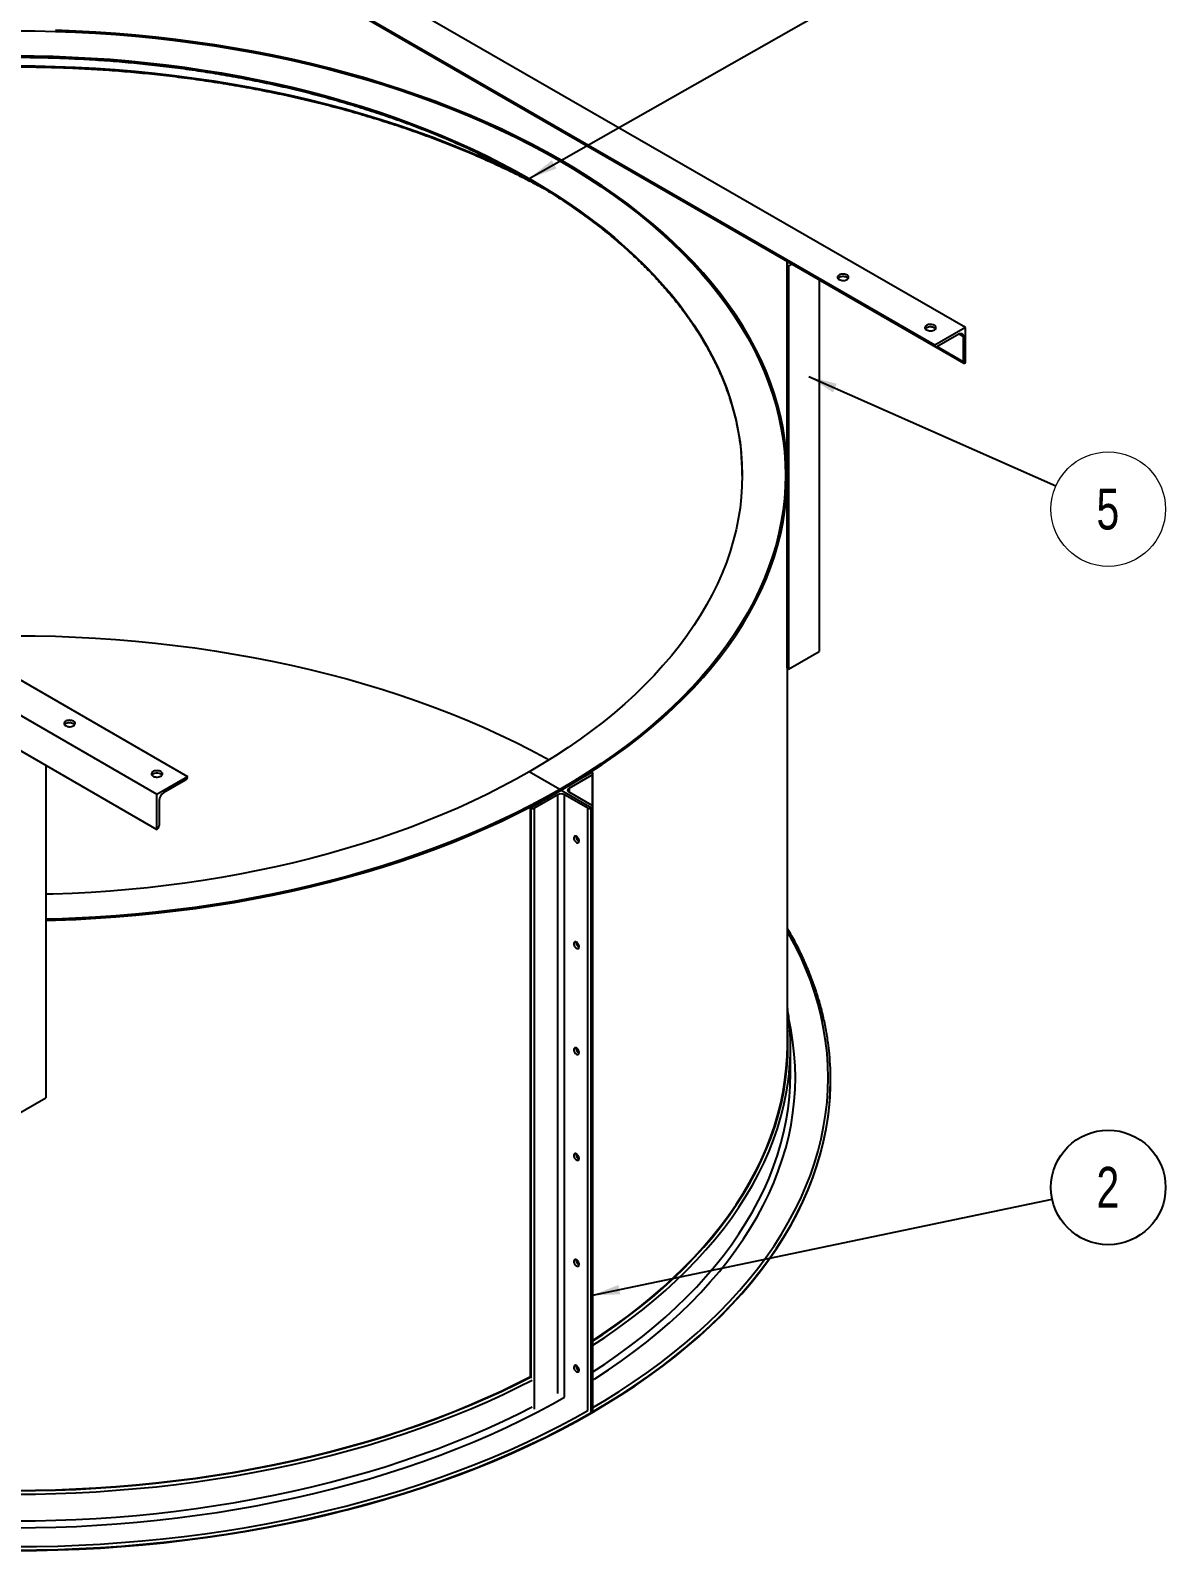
# Model space of a CAD drawing. Header units: millimetres. Extents: x 122 to 2816, y -707 to 556.
# Drawn here: x 1252.5 to 1326, y -568.1 to -469.6 of the extents above; entities that cross this region are included whole.
import ezdxf

# ---------------------------------------------------------------- set-up
doc = ezdxf.new("R2010")
doc.units = ezdxf.units.MM
doc.layers.add('FORMAT', color=7, linetype='Continuous')
doc.styles.add('SLDTEXTSTYLE7', font='TXT', dxfattribs={"width": 0.75})
doc.dimstyles.new('SLDDIMSTYLE0', dxfattribs={"dimtxt": 2.5, "dimasz": 1.852083, "dimexe": 0, "dimexo": 0.625, "dimgap": 0, "dimtad": 1, "dimdec": 0, "dimrnd": 1e-09, "dimtxsty": 'Standard', "dimsah": 1, "dimcen": 2.5, "dimazin": 3, "dimtfac": 1.852083, "dimtdec": 0, "dimtmove": 0, "dimatfit": 3, "dimfrac": 2})

# ---------------------------------------------------------------- blocks, each defined once
blk = doc.blocks.new('SW_NOTE_0_177')
at = {"color": 0, "linetype": 'Continuous', "lineweight": 0}
blk.add_circle((3.392, -1.503), 3.71, dxfattribs=at)
at = {"color": 0, "linetype": 'Continuous', "lineweight": 0, "insert": (3.366, -0.175), "char_height": 2.646, "attachment_point": 2, "style": 'SLDTEXTSTYLE7'}
blk.add_mtext('5', dxfattribs=at)
blk = doc.blocks.new('SW_NOTE_0_180')
at = {"layer": 'FORMAT', "color": 0}
blk.add_circle((3.632, 0.76), 3.71, dxfattribs=at)
at = {"layer": 'FORMAT', "color": 0, "insert": (3.605, 2.088), "char_height": 2.646, "attachment_point": 2, "style": 'SLDTEXTSTYLE7'}
blk.add_mtext('2', dxfattribs=at)

msp = doc.modelspace()

# ---------------------------------------------------------------- linework, layer by layer
at = {"color": 7, "linetype": 'Continuous', "lineweight": 25}
for p, q in [((1313.056211, -488.835173), (1242.345532, -448.014767)), ((1311.076312, -489.978144), (1240.365633, -449.157738)), ((1240.407063, -449.249307), (1311.117741, -490.069713)), ((1253.507644, -456.812457), (1301.496109, -484.515608)), ((1191.979178, -477.090645), (1262.689856, -517.91105)), ((1189.999279, -478.233616), (1260.709957, -519.054022)), ((1189.999279, -480.51993), (1260.709957, -521.340336)), ((1301.496109, -484.515263), (1301.496109, -484.726377)), ((1301.496109, -484.726377), (1301.496109, -510.855683)), ((1301.637537, -484.596908), (1301.554688, -484.644736)), ((1301.554688, -484.808018), (1301.611256, -484.840674)), ((1301.554688, -484.808018), (1301.554688, -510.937323)), ((1301.611256, -484.840674), (1301.835527, -484.711205)), ((1301.611256, -484.840674), (1301.611256, -510.96998)), ((1303.591155, -485.724708), (1303.591155, -509.827008)), ((1303.591155, -485.725053), (1312.956219, -491.131389)), ((1313.056211, -488.835173), (1311.076312, -489.978144)), ((1311.217733, -490.059811), (1312.631946, -489.243403)), ((1312.914789, -489.406738), (1312.914789, -491.03982)), ((1313.056211, -491.121487), (1313.056211, -488.835173)), ((1301.611256, -510.96998), (1303.591155, -509.827008)), ((1301.527745, -535.303082), (1301.527745, -510.918001)), ((1301.554688, -510.937323), (1301.611256, -510.96998)), ((1253.507644, -517.182529), (1253.507644, -538.739604)), ((1260.709957, -519.054022), (1262.689856, -517.91105)), ((1286.798231, -518.756655), (1284.818332, -517.613684)), ((1288.862983, -517.662669), (1286.883084, -518.80564)), ((1287.392201, -518.675015), (1288.891267, -517.809622)), ((1288.891267, -517.678997), (1288.862983, -517.662669)), ((1288.93813, -519.86697), (1288.93813, -517.744309)), ((1260.709957, -521.340336), (1260.709957, -519.054022)), ((1262.548435, -518.155999), (1261.134221, -518.972407)), ((1284.903185, -519.948611), (1286.883084, -518.80564)), ((1286.798231, -518.756655), (1286.883084, -518.80564)), ((1286.883084, -518.80564), (1288.862983, -519.948611)), ((1288.891267, -519.801658), (1287.392201, -518.936265)), ((1260.851378, -519.462305), (1260.851378, -521.095387)), ((1284.931469, -519.964939), (1284.903185, -519.948611)), ((1284.903185, -556.860062), (1284.903185, -519.948611)), ((1286.65681, -519.099547), (1285.157743, -519.964939)), ((1288.608424, -519.964939), (1287.109358, -519.099547)), ((1288.862983, -519.948611), (1288.834699, -519.964939)), ((1288.834699, -559.158898), (1288.834699, -519.964939)), ((1288.862983, -519.948611), (1288.891267, -519.932283)), ((1288.862983, -559.14257), (1288.862983, -519.948611)), ((1288.891267, -519.932283), (1288.891267, -559.126242)), ((1288.93813, -558.936069), (1288.93813, -519.86697)), ((1301.727745, -537.164795), (1301.727745, -535.433728)), ((1304.327745, -537.589396), (1304.327745, -537.556734)), ((1251.527745, -539.882576), (1253.507644, -538.739604)), ((1288.862983, -559.14257), (1288.834699, -559.158898)), ((1288.862983, -559.14257), (1288.862983, -559.109909)), ((1288.862983, -559.14257), (1288.891267, -559.126242))]:
    msp.add_line(p, q, dxfattribs=at)
at = {"color": 8, "linetype": 'Continuous', "lineweight": 25}
for p, q in [((1301.554688, -484.54908), (1301.554688, -484.644736)), ((1312.914789, -489.406738), (1312.6319, -489.24343)), ((1312.914789, -491.03982), (1311.217457, -490.05997)), ((1288.891267, -517.809622), (1288.891267, -519.801658)), ((1287.392201, -518.675015), (1287.392201, -518.936265)), ((1284.931469, -556.889286), (1284.931469, -519.964939)), ((1285.157743, -558.896756), (1285.157743, -519.964939)), ((1286.65681, -557.902733), (1286.65681, -519.099547)), ((1287.109358, -558.130197), (1287.109358, -519.099547)), ((1288.608424, -558.995591), (1288.608424, -519.964939))]:
    msp.add_line(p, q, dxfattribs=at)
at = {"color": 7, "linetype": 'Continuous', "lineweight": 25, "flags": 128}
for points in [[(1251.527745, -469.600326), (1252.833451, -469.610193), (1254.138262, -469.639789), (1255.441284, -469.689092), (1256.741625, -469.758069), (1258.038391, -469.846672), (1259.330696, -469.954842), (1260.617653, -470.082503), (1261.89838, -470.229568), (1263.172, -470.395937), (1264.437639, -470.581496), (1265.69443, -470.786116), (1266.941512, -471.009659), (1268.178031, -471.251971), (1269.403138, -471.512885), (1270.615994, -471.792223), (1271.815769, -472.089794), (1273.001638, -472.405394), (1274.172791, -472.738805), (1275.328424, -473.089801), (1276.467745, -473.458139), (1277.589973, -473.843569), (1278.69434, -474.245825), (1279.780088, -474.664632), (1280.846473, -475.099703), (1281.892765, -475.55074), (1282.918246, -476.017433), (1283.922213, -476.499463), (1284.903979, -476.996499), (1285.862871, -477.508201), (1286.798231, -478.034219), (1287.709418, -478.574191), (1288.595809, -479.127747), (1289.456794, -479.694508), (1290.291785, -480.274087), (1291.100209, -480.866084), (1291.881512, -481.470095), (1292.635159, -482.085707), (1293.360633, -482.712496), (1294.057436, -483.350033), (1294.725092, -483.997882), (1295.363142, -484.655598), (1295.97115, -485.32273), (1296.548699, -485.998822), (1297.095392, -486.68341), (1297.610856, -487.376025), (1298.094736, -488.076192), (1298.546702, -488.783431), (1298.966444, -489.497258), (1299.353673, -490.217184), (1299.708125, -490.942714), (1300.029556, -491.673352), (1300.317747, -492.408597), (1300.5725, -493.147945), (1300.793639, -493.890889), (1300.981014, -494.636921), (1301.134497, -495.385528), (1301.253981, -496.136199), (1301.339386, -496.888417), (1301.390652, -497.641669), (1301.407745, -498.395437), (1301.390652, -499.149205), (1301.339386, -499.902457), (1301.253981, -500.654675), (1301.134497, -501.405346), (1300.981014, -502.153953), (1300.793639, -502.899985), (1300.5725, -503.642929), (1300.317747, -504.382277), (1300.029556, -505.117522), (1299.708125, -505.84816), (1299.353673, -506.57369), (1298.966444, -507.293616), (1298.546702, -508.007443), (1298.094736, -508.714682), (1297.610856, -509.414849), (1297.095392, -510.107464), (1296.548699, -510.792052), (1295.97115, -511.468144), (1295.363142, -512.135277), (1294.725092, -512.792993), (1294.057436, -513.440841), (1293.360633, -514.078379), (1292.635159, -514.705168), (1291.881512, -515.320779), (1291.100209, -515.92479), (1290.291785, -516.516788), (1289.456794, -517.096366), (1288.595809, -517.663127), (1287.709418, -518.216684), (1286.798231, -518.756655), (1285.862871, -519.282673), (1284.903979, -519.794375), (1283.922213, -520.291411), (1282.918246, -520.773441), (1281.892765, -521.240135), (1280.846473, -521.691171), (1279.780088, -522.126242), (1278.69434, -522.545049), (1277.589973, -522.947305), (1276.467745, -523.332735), (1275.328424, -523.701073), (1274.172791, -524.052069), (1273.001638, -524.385481), (1271.815769, -524.70108), (1270.615994, -524.998651), (1269.403138, -525.277989), (1268.178031, -525.538904), (1266.941512, -525.781215), (1265.69443, -526.004758), (1264.437639, -526.209379), (1263.172, -526.394937), (1261.89838, -526.561306), (1260.617653, -526.708371), (1259.330696, -526.836033), (1258.038391, -526.944202), (1256.741625, -527.032806), (1255.441284, -527.101782), (1254.138262, -527.151085), (1253.507644, -527.167855)], [(1251.527745, -469.600326), (1252.833451, -469.610193), (1254.138262, -469.639789), (1255.441284, -469.689092), (1256.741625, -469.758069), (1258.038391, -469.846672), (1259.330696, -469.954842), (1260.617653, -470.082503), (1261.89838, -470.229568), (1263.172, -470.395937), (1264.437639, -470.581496), (1265.69443, -470.786116), (1266.941512, -471.009659), (1268.178031, -471.251971), (1269.403138, -471.512885), (1270.615994, -471.792223), (1271.815769, -472.089794), (1273.001638, -472.405394), (1274.172791, -472.738805), (1275.328424, -473.089801), (1276.467745, -473.458139), (1277.589973, -473.843569), (1278.69434, -474.245825), (1279.780088, -474.664632), (1280.846473, -475.099703), (1281.892765, -475.55074), (1282.918246, -476.017433), (1283.922213, -476.499463), (1284.903979, -476.996499), (1285.862871, -477.508201), (1286.798231, -478.034219), (1287.709418, -478.574191), (1288.595809, -479.127747), (1289.456794, -479.694508), (1290.291785, -480.274087), (1291.100209, -480.866084), (1291.881512, -481.470095), (1292.635159, -482.085707), (1293.360633, -482.712496), (1294.057436, -483.350033), (1294.725092, -483.997882), (1295.363142, -484.655598), (1295.97115, -485.32273), (1296.548699, -485.998822), (1297.095392, -486.68341), (1297.610856, -487.376025), (1298.094736, -488.076192), (1298.546702, -488.783431), (1298.966444, -489.497258), (1299.353673, -490.217184), (1299.708125, -490.942714), (1300.029556, -491.673352), (1300.317747, -492.408597), (1300.5725, -493.147945), (1300.793639, -493.890889), (1300.981014, -494.636921), (1301.134497, -495.385528), (1301.253981, -496.136199), (1301.339386, -496.888417), (1301.390652, -497.641669), (1301.407745, -498.395437), (1301.390652, -499.149205), (1301.339386, -499.902457), (1301.253981, -500.654675), (1301.134497, -501.405346), (1300.981014, -502.153953), (1300.793639, -502.899985), (1300.5725, -503.642929), (1300.317747, -504.382277), (1300.029556, -505.117522), (1299.708125, -505.84816), (1299.353673, -506.57369), (1298.966444, -507.293616), (1298.546702, -508.007443), (1298.094736, -508.714682), (1297.610856, -509.414849), (1297.095392, -510.107464), (1296.548699, -510.792052), (1295.97115, -511.468144), (1295.363142, -512.135277), (1294.725092, -512.792993), (1294.057436, -513.440841), (1293.360633, -514.078379), (1292.635159, -514.705168), (1291.881512, -515.320779), (1291.100209, -515.92479), (1290.291785, -516.516788), (1289.456794, -517.096366), (1288.595809, -517.663127), (1287.709418, -518.216684), (1286.798231, -518.756655)], [(1301.496109, -497.368815), (1301.459222, -496.884792), (1301.373611, -496.130763), (1301.25384, -495.378287), (1301.099988, -494.627879), (1300.912162, -493.880052), (1300.69049, -493.135321), (1300.435125, -492.394194), (1300.146241, -491.65718), (1299.824036, -490.924784), (1299.468732, -490.197509), (1299.080571, -489.475851), (1298.659819, -488.760307), (1298.206766, -488.051366), (1297.721721, -487.349515), (1297.205018, -486.655234), (1296.657009, -485.968999), (1296.078071, -485.29128), (1295.4686, -484.622543), (1294.829015, -483.963244), (1294.159753, -483.313837), (1293.461273, -482.674766), (1292.734054, -482.046469), (1291.978594, -481.429377), (1291.195412, -480.823912), (1290.385043, -480.230491), (1289.548043, -479.649518), (1288.684986, -479.081393), (1287.796463, -478.526505), (1286.883084, -477.985234), (1285.945474, -477.457952), (1284.984275, -476.945018), (1284.000147, -476.446786), (1282.993764, -475.963596), (1281.965816, -475.49578), (1280.917007, -475.043659), (1279.848057, -474.607541), (1278.759697, -474.187726), (1277.652673, -473.784503), (1276.527745, -473.398146), (1275.385683, -473.028921), (1274.22727, -472.677081), (1273.0533, -472.342867), (1271.864577, -472.026509), (1270.661916, -471.728222), (1269.446142, -471.448212), (1268.218088, -471.18667), (1266.978594, -470.943775), (1265.728512, -470.719695), (1264.468697, -470.514582), (1263.200013, -470.328577), (1261.923329, -470.161808), (1260.639521, -470.014388), (1259.349468, -469.88642), (1258.054054, -469.77799), (1256.754168, -469.689174), (1255.4507, -469.620031), (1254.144543, -469.570609)], [(1251.527745, -471.216732), (1252.760155, -471.226045), (1253.991722, -471.253979), (1255.221599, -471.300514), (1256.448945, -471.365619), (1257.672918, -471.449249), (1258.892679, -471.551347), (1260.107393, -471.671842), (1261.316227, -471.810652), (1262.518353, -471.967681), (1263.712945, -472.142824), (1264.899187, -472.335958), (1266.076265, -472.546952), (1267.243372, -472.775662), (1268.399708, -473.02193), (1269.544481, -473.285587), (1270.676906, -473.566454), (1271.796207, -473.864337), (1272.901617, -474.179033), (1273.992379, -474.510326), (1275.067745, -474.857988), (1276.126977, -475.221781), (1277.169351, -475.601457), (1278.19415, -475.996754), (1279.200674, -476.407402), (1280.188233, -476.83312), (1281.156149, -477.273616), (1282.103759, -477.728587), (1283.030414, -478.197723), (1283.935478, -478.680701), (1284.818332, -479.17719), (1285.67837, -479.686851), (1286.515003, -480.209333), (1287.327658, -480.74428), (1288.115777, -481.291324), (1288.87882, -481.850089), (1289.616265, -482.420195), (1290.327606, -483.001249), (1291.012355, -483.592853), (1291.670044, -484.194602), (1292.300221, -484.806084), (1292.902454, -485.42688), (1293.476332, -486.056563), (1294.02146, -486.694703), (1294.537465, -487.340862), (1295.023993, -487.994597), (1295.480711, -488.65546), (1295.907306, -489.322999), (1296.303486, -489.996755), (1296.668978, -490.676268), (1297.003533, -491.36107), (1297.306921, -492.050694), (1297.578934, -492.744666), (1297.819386, -493.442511), (1298.028112, -494.143751), (1298.204969, -494.847904), (1298.349836, -495.554489), (1298.462613, -496.26302), (1298.543223, -496.973014), (1298.591612, -497.683982), (1298.607745, -498.395437), (1298.591612, -499.106893), (1298.543223, -499.817861), (1298.462613, -500.527854), (1298.349836, -501.236385), (1298.204969, -501.94297), (1298.028112, -502.647123), (1297.819386, -503.348363), (1297.578934, -504.046208), (1297.306921, -504.74018), (1297.003533, -505.429804), (1296.668978, -506.114606), (1296.303486, -506.794119), (1295.907306, -507.467875), (1295.480711, -508.135414), (1295.023993, -508.796277), (1294.537465, -509.450013), (1294.02146, -510.096171), (1293.476332, -510.734311), (1292.902454, -511.363994), (1292.300221, -511.98479), (1291.670044, -512.596272), (1291.012355, -513.198021), (1290.327606, -513.789625), (1289.616265, -514.370679), (1288.87882, -514.940785), (1288.115777, -515.499551), (1287.327658, -516.046594), (1286.515003, -516.581541), (1285.67837, -517.104023), (1284.818332, -517.613684)], [(1304.882056, -485.716494), (1304.938509, -485.743067), (1305.003073, -485.762536), (1305.073103, -485.774104), (1305.145734, -485.777297), (1305.217992, -485.771985), (1305.286918, -485.758384), (1305.34969, -485.737052), (1305.403739, -485.708862), (1305.446853, -485.674968), (1305.477264, -485.636758), (1305.49373, -485.595796), (1305.495575, -485.55376), (1305.482725, -485.512369), (1305.455704, -485.473319), (1305.41562, -485.438208), (1305.364114, -485.408474), (1305.303293, -485.385334), (1305.235649, -485.369735), (1305.163951, -485.362317), (1305.091133, -485.363382), (1305.020177, -485.372887), (1304.953988, -485.390444), (1304.895276, -485.415332), (1304.846444, -485.446534), (1304.809492, -485.482772), (1304.785933, -485.522562), (1304.77673, -485.564275), (1304.782261, -485.606204), (1304.8023, -485.646632), (1304.836025, -485.683904), (1304.882056, -485.716494)], [(1305.467664, -485.651194), (1305.455704, -485.636627), (1305.41562, -485.601516), (1305.364114, -485.571782), (1305.303293, -485.548642), (1305.235649, -485.533043), (1305.163951, -485.525625), (1305.091133, -485.52669), (1305.020177, -485.536195), (1304.953988, -485.553752), (1304.895276, -485.57864), (1304.846444, -485.609842), (1304.809492, -485.64608), (1304.805566, -485.651194)], [(1310.53891, -488.982126), (1310.595363, -489.008699), (1310.659927, -489.028169), (1310.729958, -489.039737), (1310.802589, -489.04293), (1310.874846, -489.037617), (1310.943772, -489.024016), (1311.006545, -489.002684), (1311.060594, -488.974494), (1311.103707, -488.940601), (1311.134119, -488.902391), (1311.150584, -488.861429), (1311.152429, -488.819392), (1311.139579, -488.778001), (1311.112558, -488.738951), (1311.072474, -488.70384), (1311.020968, -488.674106), (1310.960148, -488.650966), (1310.892503, -488.635368), (1310.820805, -488.627949), (1310.747987, -488.629014), (1310.677031, -488.63852), (1310.610842, -488.656076), (1310.55213, -488.680965), (1310.503299, -488.712167), (1310.466347, -488.748404), (1310.442787, -488.788195), (1310.433584, -488.829908), (1310.439115, -488.871837), (1310.459154, -488.912265), (1310.492879, -488.949536), (1310.53891, -488.982126)], [(1311.124518, -488.916827), (1311.112558, -488.902259), (1311.072474, -488.867148), (1311.020968, -488.837414), (1310.960148, -488.814274), (1310.892503, -488.798676), (1310.820805, -488.791257), (1310.747987, -488.792323), (1310.677031, -488.801828), (1310.610842, -488.819384), (1310.55213, -488.844273), (1310.503299, -488.875475), (1310.466347, -488.911713), (1310.46242, -488.916827)], [(1312.631946, -489.243403), (1312.687126, -489.217824), (1312.740186, -489.20578), (1312.789085, -489.207734), (1312.831946, -489.223609), (1312.867122, -489.252798), (1312.893259, -489.294176), (1312.909354, -489.346156), (1312.914789, -489.406738)], [(1286.883084, -518.80564), (1287.796463, -518.264369), (1288.684986, -517.709481), (1289.548043, -517.141356), (1290.385043, -516.560384), (1291.195412, -515.966962), (1291.978594, -515.361497), (1292.734054, -514.744405), (1293.461273, -514.116108), (1294.159753, -513.477037), (1294.829015, -512.82763), (1295.4686, -512.168332), (1296.078071, -511.499594), (1296.657009, -510.821875), (1297.205018, -510.13564), (1297.721721, -509.441359), (1298.206766, -508.739508), (1298.659819, -508.030567), (1299.080571, -507.315023), (1299.468732, -506.593366), (1299.824036, -505.86609), (1300.146241, -505.133694), (1300.435125, -504.39668), (1300.69049, -503.655554), (1300.912162, -502.910822), (1301.099988, -502.162995), (1301.25384, -501.412587), (1301.373611, -500.660111), (1301.459222, -499.906082), (1301.496109, -499.422059)], [(1251.527745, -508.794285), (1252.833451, -508.804152), (1254.138262, -508.833748), (1255.441284, -508.883051), (1256.741625, -508.952028), (1258.038391, -509.040631), (1259.330696, -509.148801), (1260.617653, -509.276462), (1261.89838, -509.423527), (1263.172, -509.589896), (1264.437639, -509.775455), (1265.69443, -509.980075), (1266.941512, -510.203618), (1268.178031, -510.44593), (1269.403138, -510.706844), (1270.615994, -510.986182), (1271.815769, -511.283753), (1273.001638, -511.599353), (1274.172791, -511.932764), (1275.328424, -512.28376), (1276.467745, -512.652098), (1277.589973, -513.037528), (1278.69434, -513.439784), (1279.780088, -513.858591), (1280.846473, -514.293662), (1281.892765, -514.744698), (1282.918246, -515.211392), (1283.922213, -515.693422), (1284.903979, -516.190458), (1285.862871, -516.70216), (1286.109508, -516.838203)], [(1255.307661, -514.335183), (1255.251208, -514.308609), (1255.186645, -514.28914), (1255.116614, -514.277572), (1255.043983, -514.274379), (1254.971726, -514.279692), (1254.9028, -514.293292), (1254.840027, -514.314624), (1254.785978, -514.342814), (1254.742865, -514.376708), (1254.712453, -514.414918), (1254.695987, -514.45588), (1254.694142, -514.497917), (1254.706993, -514.539308), (1254.734013, -514.578358), (1254.774097, -514.613469), (1254.825604, -514.643203), (1254.886424, -514.666343), (1254.954068, -514.681941), (1255.025767, -514.68936), (1255.098585, -514.688294), (1255.169541, -514.678789), (1255.235729, -514.661233), (1255.294441, -514.636344), (1255.343273, -514.605142), (1255.380225, -514.568904), (1255.403785, -514.529114), (1255.412987, -514.487401), (1255.407456, -514.445472), (1255.387418, -514.405044), (1255.353693, -514.367772), (1255.307661, -514.335183)], [(1255.307661, -514.498491), (1255.251208, -514.471917), (1255.186645, -514.452448), (1255.116614, -514.44088), (1255.043983, -514.437687), (1254.971726, -514.443), (1254.9028, -514.456601), (1254.840027, -514.477933), (1254.785978, -514.506123), (1254.742865, -514.540016), (1254.722054, -514.56379)], [(1255.384152, -514.56379), (1255.353693, -514.53108), (1255.307661, -514.498491)], [(1284.818332, -517.613684), (1283.935478, -518.110173), (1283.030414, -518.593151), (1282.103759, -519.062287), (1281.156149, -519.517258), (1280.188233, -519.957754), (1279.200674, -520.383472), (1278.19415, -520.79412), (1277.169351, -521.189417), (1276.126977, -521.569093), (1275.067745, -521.932886), (1273.992379, -522.280549), (1272.901617, -522.611841), (1271.796207, -522.926537), (1270.676906, -523.22442), (1269.544481, -523.505287), (1268.399708, -523.768945), (1267.243372, -524.015213), (1266.076265, -524.243922), (1264.899187, -524.454916), (1263.712945, -524.648051), (1262.518353, -524.823193), (1261.316227, -524.980223), (1260.107393, -525.119033), (1258.892679, -525.239528), (1257.672918, -525.341625), (1256.448945, -525.425255), (1255.221599, -525.49036), (1253.991722, -525.536895), (1253.507644, -525.550099)], [(1260.964516, -517.600815), (1260.908062, -517.574242), (1260.843499, -517.554773), (1260.773468, -517.543205), (1260.700837, -517.540012), (1260.62858, -517.545324), (1260.559654, -517.558925), (1260.496881, -517.580257), (1260.442832, -517.608447), (1260.399719, -517.642341), (1260.369307, -517.680551), (1260.352842, -517.721512), (1260.350996, -517.763549), (1260.363847, -517.80494), (1260.390868, -517.84399), (1260.430951, -517.879101), (1260.482458, -517.908835), (1260.543278, -517.931975), (1260.610923, -517.947574), (1260.682621, -517.954992), (1260.755439, -517.953927), (1260.826395, -517.944421), (1260.892584, -517.926865), (1260.951296, -517.901976), (1261.000127, -517.870775), (1261.037079, -517.834537), (1261.060639, -517.794747), (1261.069842, -517.753033), (1261.064311, -517.711104), (1261.044272, -517.670676), (1261.010547, -517.633405), (1260.964516, -517.600815)], [(1260.964516, -517.764123), (1260.908062, -517.73755), (1260.843499, -517.718081), (1260.773468, -517.706513), (1260.700837, -517.70332), (1260.62858, -517.708632), (1260.559654, -517.722233), (1260.496881, -517.743565), (1260.442832, -517.771755), (1260.399719, -517.805649), (1260.378908, -517.829423)], [(1261.041006, -517.829423), (1261.010547, -517.796713), (1260.964516, -517.764123)], [(1286.798231, -518.756655), (1285.862871, -519.282673), (1284.903979, -519.794375), (1283.922213, -520.291411), (1282.918246, -520.773441), (1281.892765, -521.240135), (1280.846473, -521.691171), (1279.780088, -522.126242), (1278.69434, -522.545049), (1277.589973, -522.947305), (1276.467745, -523.332735), (1275.328424, -523.701073), (1274.172791, -524.052069), (1273.001638, -524.385481), (1271.815769, -524.70108), (1270.615994, -524.998651), (1269.403138, -525.277989), (1268.178031, -525.538904), (1266.941512, -525.781215), (1265.69443, -526.004758), (1264.437639, -526.209379), (1263.172, -526.394937), (1261.89838, -526.561306), (1260.617653, -526.708371), (1259.330696, -526.836033), (1258.038391, -526.944202), (1256.741625, -527.032806), (1255.441284, -527.101782), (1254.138262, -527.151085), (1253.507644, -527.167855)], [(1253.507644, -527.237184), (1254.144543, -527.220265), (1255.4507, -527.170843), (1256.754168, -527.101701), (1258.054054, -527.012884), (1259.349468, -526.904454), (1260.639521, -526.776486), (1261.923329, -526.629067), (1263.200013, -526.462297), (1264.468697, -526.276293), (1265.728512, -526.07118), (1266.978594, -525.847099), (1268.218088, -525.604205), (1269.446142, -525.342663), (1270.661916, -525.062652), (1271.864577, -524.764365), (1273.0533, -524.448007), (1274.22727, -524.113793), (1275.385683, -523.761953), (1276.527745, -523.392728), (1277.652673, -523.006372), (1278.759697, -522.603148), (1279.848057, -522.183333), (1280.917007, -521.747216), (1281.965816, -521.295094), (1282.993764, -520.827278), (1284.000147, -520.344088), (1284.984275, -519.845856), (1285.945474, -519.332923), (1286.883084, -518.80564)], [(1287.873033, -522.185999), (1287.915237, -522.204207), (1287.95479, -522.208956), (1287.989205, -522.19995), (1288.016321, -522.177753), (1288.034433, -522.143762), (1288.042404, -522.10011), (1288.039733, -522.049542), (1288.026588, -521.995235), (1288.003794, -521.9406), (1287.972784, -521.889071), (1287.935506, -521.843886), (1287.894303, -521.807884), (1287.851764, -521.783326), (1287.810561, -521.771757), (1287.773283, -521.773902), (1287.742273, -521.789627), (1287.719479, -521.817945), (1287.706334, -521.857075), (1287.703663, -521.904559), (1287.711634, -521.957414), (1287.729746, -522.012318), (1287.756862, -522.065821), (1287.791277, -522.114562), (1287.830829, -522.155479), (1287.873033, -522.185999)], [(1287.873033, -529.044942), (1287.915237, -529.063149), (1287.95479, -529.067899), (1287.989205, -529.058893), (1288.016321, -529.036696), (1288.034433, -529.002704), (1288.042404, -528.959053), (1288.039733, -528.908485), (1288.026588, -528.854178), (1288.003794, -528.799543), (1287.972784, -528.748014), (1287.935506, -528.702829), (1287.894303, -528.666827), (1287.851764, -528.642269), (1287.810561, -528.6307), (1287.773283, -528.632845), (1287.742273, -528.64857), (1287.719479, -528.676888), (1287.706334, -528.716018), (1287.703663, -528.763502), (1287.711634, -528.816356), (1287.729746, -528.87126), (1287.756862, -528.924764), (1287.791277, -528.973505), (1287.830829, -529.014422), (1287.873033, -529.044942)], [(1287.873033, -535.903885), (1287.915237, -535.922092), (1287.95479, -535.926842), (1287.989205, -535.917835), (1288.016321, -535.895639), (1288.034433, -535.861647), (1288.042404, -535.817996), (1288.039733, -535.767428), (1288.026588, -535.71312), (1288.003794, -535.658486), (1287.972784, -535.606957), (1287.935506, -535.561772), (1287.894303, -535.52577), (1287.851764, -535.501212), (1287.810561, -535.489642), (1287.773283, -535.491788), (1287.742273, -535.507513), (1287.719479, -535.53583), (1287.706334, -535.574961), (1287.703663, -535.622445), (1287.711634, -535.675299), (1287.729746, -535.730203), (1287.756862, -535.783707), (1287.791277, -535.832448), (1287.830829, -535.873364), (1287.873033, -535.903885)], [(1288.93813, -554.453579), (1289.548043, -554.049001), (1290.385043, -553.468028), (1291.195412, -552.874606), (1291.978594, -552.269142), (1292.734054, -551.65205), (1293.461273, -551.023753), (1294.159753, -550.384682), (1294.829015, -549.735275), (1295.4686, -549.075976), (1296.078071, -548.407239), (1296.657009, -547.72952), (1297.205018, -547.043285), (1297.721721, -546.349004), (1298.206766, -545.647152), (1298.659819, -544.938212), (1299.080571, -544.222667), (1299.468732, -543.50101), (1299.824036, -542.773735), (1300.146241, -542.041339), (1300.435125, -541.304325), (1300.69049, -540.563198), (1300.912162, -539.818467), (1301.099988, -539.07064), (1301.25384, -538.320232), (1301.373611, -537.567755), (1301.459222, -536.813727), (1301.510611, -536.058663), (1301.527745, -535.303082)], [(1288.862983, -559.14257), (1289.827512, -558.570988), (1290.765792, -557.985026), (1291.67718, -557.385086), (1292.561052, -556.771579), (1293.416801, -556.144926), (1294.243842, -555.505556), (1295.041608, -554.853906), (1295.809551, -554.190425), (1296.547145, -553.515566), (1297.253886, -552.829792), (1297.929288, -552.133573), (1298.572889, -551.427386), (1299.184248, -550.711715), (1299.762945, -549.987051), (1300.308584, -549.25389), (1300.820791, -548.512735), (1301.299215, -547.764093), (1301.743529, -547.008479), (1302.153427, -546.246408), (1302.528628, -545.478405), (1302.868877, -544.704995), (1303.173938, -543.926709), (1303.443604, -543.144079), (1303.677689, -542.357642), (1303.876033, -541.567938), (1304.038501, -540.775506), (1304.16498, -539.980891), (1304.255384, -539.184637), (1304.309652, -538.38729), (1304.327745, -537.589396)], [(1301.708235, -537.972672), (1301.710542, -537.923399), (1301.727745, -537.164795)], [(1287.873033, -542.762828), (1287.915237, -542.781035), (1287.95479, -542.785785), (1287.989205, -542.776778), (1288.016321, -542.754582), (1288.034433, -542.72059), (1288.042404, -542.676939), (1288.039733, -542.626371), (1288.026588, -542.572063), (1288.003794, -542.517429), (1287.972784, -542.4659), (1287.935506, -542.420715), (1287.894303, -542.384712), (1287.851764, -542.360155), (1287.810561, -542.348585), (1287.773283, -542.35073), (1287.742273, -542.366456), (1287.719479, -542.394773), (1287.706334, -542.433903), (1287.703663, -542.481387), (1287.711634, -542.534242), (1287.729746, -542.589146), (1287.756862, -542.64265), (1287.791277, -542.691391), (1287.830829, -542.732307), (1287.873033, -542.762828)], [(1287.873033, -549.621771), (1287.915237, -549.639978), (1287.95479, -549.644727), (1287.989205, -549.635721), (1288.016321, -549.613525), (1288.034433, -549.579533), (1288.042404, -549.535882), (1288.039733, -549.485313), (1288.026588, -549.431006), (1288.003794, -549.376371), (1287.972784, -549.324843), (1287.935506, -549.279658), (1287.894303, -549.243655), (1287.851764, -549.219098), (1287.810561, -549.207528), (1287.773283, -549.209673), (1287.742273, -549.225399), (1287.719479, -549.253716), (1287.706334, -549.292846), (1287.703663, -549.34033), (1287.711634, -549.393185), (1287.729746, -549.448089), (1287.756862, -549.501592), (1287.791277, -549.550334), (1287.830829, -549.59125), (1287.873033, -549.621771)], [(1287.873033, -556.480714), (1287.915237, -556.498921), (1287.95479, -556.50367), (1287.989205, -556.494664), (1288.016321, -556.472468), (1288.034433, -556.438476), (1288.042404, -556.394824), (1288.039733, -556.344256), (1288.026588, -556.289949), (1288.003794, -556.235314), (1287.972784, -556.183786), (1287.935506, -556.1386), (1287.894303, -556.102598), (1287.851764, -556.07804), (1287.810561, -556.066471), (1287.773283, -556.068616), (1287.742273, -556.084341), (1287.719479, -556.112659), (1287.706334, -556.151789), (1287.703663, -556.199273), (1287.711634, -556.252128), (1287.729746, -556.307032), (1287.756862, -556.360535), (1287.791277, -556.409276), (1287.830829, -556.450193), (1287.873033, -556.480714)], [(1251.527745, -564.167467), (1252.836592, -564.157576), (1254.144543, -564.12791), (1255.4507, -564.078488), (1256.754168, -564.009345), (1258.054054, -563.920529), (1259.349468, -563.812099), (1260.639521, -563.684131), (1261.923329, -563.536711), (1263.200013, -563.369942), (1264.468697, -563.183937), (1265.728512, -562.978824), (1266.978594, -562.754744), (1268.218088, -562.511849), (1269.446142, -562.250307), (1270.661916, -561.970297), (1271.864577, -561.67201), (1273.0533, -561.355651), (1274.22727, -561.021438), (1275.385683, -560.669598), (1276.527745, -560.300373), (1277.652673, -559.914016), (1278.759697, -559.510792), (1279.848057, -559.090978), (1280.917007, -558.65486), (1281.965816, -558.202739), (1282.993764, -557.734922), (1284.000147, -557.251733), (1284.903185, -556.795558)], [(1251.527745, -568.070187), (1252.909888, -568.059742), (1254.291083, -568.028414), (1255.670385, -567.976225), (1257.046848, -567.90321), (1258.419528, -567.80942), (1259.787485, -567.694918), (1261.149781, -567.559784), (1262.505482, -567.404109), (1263.85366, -567.228001), (1265.19339, -567.031579), (1266.523755, -566.81498), (1267.843842, -566.578351), (1269.152747, -566.321855), (1270.449573, -566.045666), (1271.73343, -565.749975), (1273.00344, -565.434984), (1274.258731, -565.10091), (1275.498443, -564.74798), (1276.721727, -564.376437), (1277.927745, -563.986536), (1279.115669, -563.578543), (1280.284686, -563.152739), (1281.433994, -562.709414), (1282.562806, -562.248874), (1283.670348, -561.771434), (1284.755861, -561.27742), (1285.818602, -560.767172), (1286.857841, -560.241038), (1287.872866, -559.699381), (1288.862983, -559.14257)]]:
    msp.add_lwpolyline(points, dxfattribs=at)
at = {"color": 8, "linetype": 'Continuous', "lineweight": 25, "flags": 128}
for points in [[(1251.527745, -471.249393), (1252.760155, -471.258707), (1253.991722, -471.286641), (1255.221599, -471.333176), (1256.448945, -471.398281), (1257.672918, -471.481911), (1258.892679, -471.584008), (1260.107393, -471.704503), (1261.316227, -471.843313), (1262.518353, -472.000343), (1263.712945, -472.175485), (1264.899187, -472.36862), (1266.076265, -472.579614), (1267.243372, -472.808323), (1268.399708, -473.054591), (1269.544481, -473.318249), (1270.676906, -473.599116), (1271.796207, -473.896999), (1272.901617, -474.211695), (1273.992379, -474.542987), (1275.067745, -474.890649), (1276.126977, -475.254443), (1277.169351, -475.634118), (1278.19415, -476.029416), (1279.200674, -476.440064), (1280.188233, -476.865782), (1281.156149, -477.306278), (1282.103759, -477.761249), (1283.030414, -478.230384), (1283.935478, -478.713362), (1284.818332, -479.209852), (1285.67837, -479.719512), (1286.515003, -480.241995), (1287.327658, -480.776941), (1288.115777, -481.323985), (1288.87882, -481.882751), (1289.616265, -482.452856), (1290.327606, -483.03391), (1291.012355, -483.625515), (1291.670044, -484.227264), (1292.300221, -484.838746), (1292.902454, -485.459541), (1293.476332, -486.089225), (1294.02146, -486.727364), (1294.537465, -487.373523), (1295.023993, -488.027258), (1295.480711, -488.688122), (1295.907306, -489.35566), (1296.303486, -490.029417), (1296.668978, -490.708929), (1297.003533, -491.393732), (1297.306921, -492.083356), (1297.578934, -492.777328), (1297.819386, -493.475173), (1298.028112, -494.176412), (1298.204969, -494.880566), (1298.349836, -495.58715), (1298.462613, -496.295682), (1298.534741, -496.915128)], [(1251.527745, -471.871451), (1252.828216, -471.881279), (1254.127795, -471.910756), (1255.425593, -471.959861), (1256.720719, -472.028561), (1258.012286, -472.11681), (1259.299409, -472.224545), (1260.581206, -472.351695), (1261.856798, -472.498171), (1263.12531, -472.663872), (1264.385875, -472.848687), (1265.637627, -473.052487), (1266.879709, -473.275133), (1268.11127, -473.516473), (1269.331465, -473.776342), (1270.539458, -474.05456), (1271.734421, -474.350938), (1272.915536, -474.665272), (1274.081993, -474.997346), (1275.232992, -475.346935), (1276.367745, -475.713796), (1277.485473, -476.09768), (1278.585412, -476.498324), (1279.666807, -476.915451), (1280.728916, -477.348778), (1281.771013, -477.798006), (1282.792382, -478.262828), (1283.792324, -478.742925), (1284.770153, -479.237969), (1284.865319, -479.287563)], [(1288.93813, -558.804703), (1289.711452, -558.344099), (1290.646888, -557.759913), (1291.555515, -557.161791), (1292.436708, -556.550144), (1293.289865, -555.925389), (1294.114399, -555.287956), (1294.909747, -554.638281), (1295.675363, -553.97681), (1296.410723, -553.303996), (1297.115322, -552.6203), (1297.788678, -551.926191), (1298.430328, -551.222144), (1299.039834, -550.508642), (1299.616778, -549.786174), (1300.160763, -549.055235), (1300.671418, -548.316326), (1301.148393, -547.569953), (1301.59136, -546.816628), (1302.000016, -546.056867), (1302.37408, -545.291191), (1302.713297, -544.520125), (1303.017434, -543.744197), (1303.286283, -542.963939), (1303.519659, -542.179885), (1303.717402, -541.392573), (1303.879377, -540.602543), (1304.005473, -539.810336), (1304.095603, -539.016495), (1304.149706, -538.221564), (1304.167745, -537.426088), (1304.149706, -536.630612), (1304.095603, -535.835681), (1304.005473, -535.04184), (1303.879377, -534.249633), (1303.717402, -533.459602), (1303.519659, -532.672291), (1303.286283, -531.888237), (1303.017434, -531.107979), (1302.713297, -530.332051), (1302.37408, -529.560985), (1302.000016, -528.795309), (1301.59136, -528.035548), (1301.527745, -527.923266)], [(1288.93813, -557.026119), (1289.071421, -556.940998), (1289.943454, -556.366964), (1290.789159, -555.77995), (1291.607956, -555.180356), (1292.399283, -554.568595), (1293.1626, -553.945085), (1293.897382, -553.310254), (1294.603126, -552.664537), (1295.279348, -552.008376), (1295.925585, -551.34222), (1296.541394, -550.666528), (1297.126353, -549.981761), (1297.680061, -549.288389), (1298.202139, -548.586888), (1298.692228, -547.877737), (1299.149993, -547.161423), (1299.57512, -546.438437), (1299.967318, -545.709275), (1300.326318, -544.974435), (1300.651873, -544.234423), (1300.943762, -543.489744), (1301.201783, -542.74091), (1301.42576, -541.988433), (1301.615539, -541.232829), (1301.770991, -540.474616), (1301.892008, -539.714314), (1301.978509, -538.952444), (1302.030433, -538.189527), (1302.047745, -537.426088), (1302.030433, -536.662648), (1301.978509, -535.899732), (1301.892008, -535.137862), (1301.770991, -534.37756), (1301.641358, -533.734326)], [(1288.93813, -554.488366), (1289.578459, -554.063997), (1290.416129, -553.48256), (1291.227146, -552.888664), (1292.010955, -552.282715), (1292.767019, -551.665129), (1293.49482, -551.036329), (1294.193859, -550.396747), (1294.863656, -549.74682), (1295.503753, -549.086995), (1296.113711, -548.417722), (1296.693112, -547.739461), (1297.241559, -547.052677), (1297.758677, -546.357841), (1298.244109, -545.655428), (1298.697525, -544.94592), (1299.118613, -544.229803), (1299.507084, -543.507569), (1299.862673, -542.779711), (1300.185136, -542.046729), (1300.474251, -541.309126), (1300.72982, -540.567406), (1300.951669, -539.822079), (1301.139646, -539.073654), (1301.29362, -538.322645), (1301.413488, -537.569567), (1301.499167, -536.814936), (1301.550597, -536.059268), (1301.567745, -535.303082), (1301.550597, -534.546896), (1301.527745, -534.148275)], [(1288.93813, -554.757809), (1289.700124, -554.254631), (1290.540472, -553.671335), (1291.354082, -553.075539), (1292.140398, -552.467653), (1292.898879, -551.848092), (1293.629007, -551.217282), (1294.330281, -550.575655), (1295.00222, -549.92365), (1295.644364, -549.261714), (1296.256272, -548.590302), (1296.837526, -547.909872), (1297.387727, -547.220892), (1297.906497, -546.523834), (1298.393482, -545.819175), (1298.848348, -545.107399), (1299.270782, -544.388992), (1299.660495, -543.664448), (1300.017221, -542.934264), (1300.340715, -542.198938), (1300.630754, -541.458977), (1300.887141, -540.714885), (1301.109699, -539.967175), (1301.298277, -539.216357), (1301.452744, -538.462947), (1301.572995, -537.707461), (1301.638321, -537.162718)], [(1288.93813, -556.488875), (1289.700124, -555.985697), (1290.540472, -555.402401), (1291.354082, -554.806606), (1292.140398, -554.198719), (1292.898879, -553.579159), (1293.629007, -552.948349), (1294.330281, -552.306721), (1295.00222, -551.654716), (1295.644364, -550.992781), (1296.256272, -550.321368), (1296.837526, -549.640939), (1297.387727, -548.951959), (1297.906497, -548.254901), (1298.393482, -547.550242), (1298.848348, -546.838465), (1299.270782, -546.120059), (1299.660495, -545.395515), (1300.017221, -544.66533), (1300.340715, -543.930005), (1300.630754, -543.190043), (1300.887141, -542.445952), (1301.109699, -541.698241), (1301.298277, -540.947423), (1301.452744, -540.194013), (1301.572995, -539.438527), (1301.658947, -538.681483), (1301.708235, -537.972672)], [(1288.862983, -559.109909), (1289.827512, -558.538327), (1290.765792, -557.952365), (1291.67718, -557.352425), (1292.561052, -556.738918), (1293.416801, -556.112264), (1294.243842, -555.472894), (1295.041608, -554.821245), (1295.809551, -554.157763), (1296.547145, -553.482904), (1297.253886, -552.79713), (1297.929288, -552.100911), (1298.572889, -551.394724), (1299.184248, -550.679053), (1299.762945, -549.954389), (1300.308584, -549.221228), (1300.820791, -548.480073), (1301.299215, -547.731432), (1301.743529, -546.975817), (1302.153427, -546.213747), (1302.528628, -545.445744), (1302.868877, -544.672334), (1303.173938, -543.894047), (1303.443604, -543.111417), (1303.677689, -542.324981), (1303.876033, -541.535276), (1304.038501, -540.742845), (1304.16498, -539.94823), (1304.232011, -539.391412)], [(1251.527745, -564.190559), (1252.837639, -564.18066), (1254.146636, -564.15097), (1255.453838, -564.101508), (1256.758349, -564.03231), (1258.059275, -563.943423), (1259.355725, -563.834906), (1260.64681, -563.706835), (1261.931646, -563.559298), (1263.209351, -563.392396), (1264.47905, -563.206242), (1265.739873, -563.000965), (1266.990955, -562.776705), (1268.23144, -562.533616), (1269.460477, -562.271865), (1270.677224, -561.991631), (1271.880846, -561.693105), (1273.07052, -561.376494), (1274.245429, -561.042012), (1275.404769, -560.689891), (1276.547745, -560.320371), (1277.673573, -559.933705), (1278.781482, -559.530159), (1279.870713, -559.110008), (1280.940519, -558.673542), (1281.990167, -558.221058), (1283.018937, -557.752868), (1284.026125, -557.269292), (1284.903185, -556.82656)], [(1251.527745, -564.413571), (1252.841828, -564.403641), (1254.15501, -564.373856), (1255.466391, -564.324236), (1256.775074, -564.254817), (1258.08016, -564.165645), (1259.380755, -564.056782), (1260.675968, -563.928301), (1261.964912, -563.780292), (1263.246702, -563.612856), (1264.520461, -563.426107), (1265.785315, -563.220174), (1267.040398, -562.995197), (1268.284849, -562.751331), (1269.517816, -562.488743), (1270.738453, -562.207612), (1271.945924, -561.908132), (1273.139402, -561.590508), (1274.318068, -561.254958), (1275.481115, -560.90171), (1276.627745, -560.531009), (1277.757173, -560.143107), (1278.868624, -559.73827), (1279.961338, -559.316776), (1281.034564, -558.878914), (1282.087569, -558.424984), (1283.119628, -557.955296), (1284.130037, -557.470174), (1285.00674, -557.02766)], [(1251.527745, -566.590663), (1252.850204, -566.580669), (1254.171757, -566.550694), (1255.491498, -566.500758), (1256.808523, -566.430897), (1258.121928, -566.341156), (1259.430814, -566.231599), (1260.734284, -566.1023), (1262.031443, -565.953347), (1263.321405, -565.784844), (1264.603283, -565.596904), (1265.8762, -565.389658), (1267.139283, -565.163247), (1268.391667, -564.917827), (1269.632494, -564.653564), (1270.860912, -564.370642), (1272.07608, -564.069253), (1273.277165, -563.749604), (1274.463345, -563.411915), (1275.633805, -563.056416), (1276.787745, -562.683351), (1277.924372, -562.292976), (1279.042909, -561.885559), (1280.142588, -561.461378), (1281.222656, -561.020725), (1282.282372, -560.563901), (1283.321011, -560.09122), (1284.33786, -559.603005), (1285.332223, -559.099591), (1286.303418, -558.581323), (1287.109078, -558.130036)], [(1251.527745, -566.144638), (1252.841828, -566.134707), (1254.15501, -566.104922), (1255.466391, -566.055303), (1256.775074, -565.985883), (1258.08016, -565.896711), (1259.380755, -565.787848), (1260.675968, -565.659368), (1261.964912, -565.511359), (1263.246702, -565.343923), (1264.520461, -565.157174), (1265.785315, -564.95124), (1267.040398, -564.726263), (1268.284849, -564.482397), (1269.517816, -564.219809), (1270.738453, -563.938679), (1271.945924, -563.639199), (1273.139402, -563.321575), (1274.318068, -562.986024), (1275.481115, -562.632777), (1276.627745, -562.262075), (1277.757173, -561.874173), (1278.868624, -561.469336), (1279.961338, -561.047843), (1281.034564, -560.60998), (1282.087569, -560.15605), (1283.119628, -559.686363), (1284.130037, -559.20124), (1285.00674, -558.758727)], [(1251.527745, -567.814513), (1252.905699, -567.8041), (1254.28271, -567.772867), (1255.657832, -567.720836), (1257.030123, -567.648042), (1258.398644, -567.554536), (1259.762455, -567.440381), (1261.120623, -567.305656), (1262.472216, -567.150453), (1263.816309, -566.974878), (1265.151979, -566.779053), (1266.478313, -566.56311), (1267.794399, -566.327198), (1269.099338, -566.071478), (1270.392234, -565.796127), (1271.672201, -565.501332), (1272.938362, -565.187296), (1274.189849, -564.854233), (1275.425805, -564.502373), (1276.645382, -564.131956), (1277.847745, -563.743236), (1279.032069, -563.33648), (1280.197544, -562.911966), (1281.343369, -562.469985), (1282.46876, -562.01084), (1283.572946, -561.534847), (1284.65517, -561.04233), (1285.71469, -560.533628), (1286.75078, -560.009089), (1287.76273, -559.469073), (1288.608156, -558.995435)], [(1251.527745, -568.037526), (1252.909888, -568.027081), (1254.291083, -567.995753), (1255.670385, -567.943564), (1257.046848, -567.870549), (1258.419528, -567.776758), (1259.787485, -567.662257), (1261.149781, -567.527122), (1262.505482, -567.371447), (1263.85366, -567.195339), (1265.19339, -566.998918), (1266.523755, -566.782319), (1267.843842, -566.54569), (1269.152747, -566.289193), (1270.449573, -566.013004), (1271.73343, -565.717314), (1273.00344, -565.402323), (1274.258731, -565.068248), (1275.498443, -564.715318), (1276.721727, -564.343775), (1277.927745, -563.953874), (1279.115669, -563.545881), (1280.284686, -563.120077), (1281.433994, -562.676753), (1282.562806, -562.216213), (1283.670348, -561.738772), (1284.755861, -561.244758), (1285.818602, -560.73451), (1286.857841, -560.208377), (1287.872866, -559.666719), (1288.862983, -559.109909)]]:
    msp.add_lwpolyline(points, dxfattribs=at)
at = {"color": 7, "linetype": 'Continuous', "lineweight": 25}
for centre, radius, start, end in [((1301.585673, -484.726377), 0.087323, 110.7834208, 249.2165792), ((1311.162526, -489.992129), 0.087342, 170.78596301, 309.20328524), ((1313.001004, -491.053805), 0.087342, 170.78596301, 309.20328524), ((1282.862442, -498.429612), 15.745304, 0.06493395, 5.51960932), ((1301.596201, -510.845701), 0.100588, 185.69479925, 245.62534171), ((1262.382813, -517.897078), 0.307361, 302.60547834, 357.39452151), ((1288.866479, -517.744309), 0.069858, 290.7834208, 69.2165792), ((1261.465465, -519.49025), 0.614722, 122.60547834, 177.39452151), ((1286.883084, -519.536254), 0.491847, 62.60967224, 117.39032776), ((1287.441777, -518.80564), 0.139717, 110.7834208, 249.2165792), ((1285.044606, -519.746586), 0.245924, 242.60967224, 297.39032776), ((1288.721561, -519.746586), 0.245924, 242.60967224, 297.39032776), ((1288.866479, -519.86697), 0.069858, 290.7834208, 69.2165792), ((1260.544335, -521.081415), 0.307361, 302.60547834, 357.39452151), ((1288.189342, -521.807429), 0.343545, 175.63288514, 244.36173832), ((1288.195195, -521.80405), 0.349145, 176.25892663, 243.73569683), ((1288.189342, -528.666372), 0.343545, 175.63288516, 244.36173831), ((1288.195195, -528.662993), 0.349145, 176.25892663, 243.73569683), ((1284.953075, -535.433732), 16.774589, 354.08391715, 5.88844872), ((1288.189342, -535.525314), 0.343545, 175.63288516, 244.36173831), ((1288.195195, -535.521935), 0.349145, 176.25892663, 243.73569683), ((1286.682706, -537.556712), 17.644949, 354.03166836, 6.12456569), ((1288.189342, -542.384257), 0.343545, 175.63288516, 244.36173831), ((1288.195195, -542.380878), 0.349145, 176.25892663, 243.73569683), ((1288.189342, -549.2432), 0.343545, 175.63289146, 244.36173188), ((1288.195195, -549.239821), 0.349145, 176.25892663, 243.73569683), ((1288.189342, -556.102143), 0.343545, 175.63288849, 244.36173492), ((1288.195195, -556.098764), 0.349145, 176.25892663, 243.73569683)]:
    msp.add_arc(centre, radius, start, end, dxfattribs=at)
for points, knots in [([(1218.204014, -479.283107), (1218.299757, -479.228122), (1218.577473, -479.068631), (1219.043956, -478.808569), (1219.606212, -478.504713), (1220.177166, -478.206255), (1220.756508, -477.91319), (1221.344125, -477.625622), (1221.939848, -477.343621), (1222.54352, -477.067266), (1223.154981, -476.796632), (1223.774065, -476.531793), (1224.400606, -476.27282), (1225.034438, -476.019784), (1225.675389, -475.772754), (1226.323288, -475.531797), (1226.977962, -475.296978), (1227.639233, -475.068363), (1228.306926, -474.846011), (1228.98086, -474.629985), (1229.660855, -474.420343), (1230.346727, -474.217142), (1231.038294, -474.020437), (1231.735368, -473.830282), (1232.437763, -473.646728), (1233.145291, -473.469826), (1233.85776, -473.299623), (1234.574979, -473.136166), (1235.296756, -472.979499), (1236.022897, -472.829665), (1236.753207, -472.686704), (1237.487488, -472.550656), (1238.225545, -472.421557), (1238.967177, -472.299442), (1239.712187, -472.184345), (1240.460374, -472.076297), (1241.211537, -471.975327), (1241.965473, -471.881463), (1242.72198, -471.79473), (1243.480855, -471.715151), (1244.241894, -471.642749), (1245.004892, -471.577543), (1245.769644, -471.519551), (1246.535943, -471.468788), (1247.303586, -471.425269), (1248.072364, -471.389004), (1248.842071, -471.360005), (1249.612501, -471.338278), (1250.383446, -471.32383), (1251.154699, -471.316665), (1251.926052, -471.316784), (1252.697298, -471.324188), (1253.46823, -471.338875), (1254.23864, -471.36084), (1255.008322, -471.390077), (1255.777067, -471.42658), (1256.544671, -471.470337), (1257.310925, -471.521337), (1258.075625, -471.579566), (1258.838564, -471.645008), (1259.599538, -471.717646), (1260.358342, -471.797459), (1261.114771, -471.884427), (1261.868623, -471.978525), (1262.619695, -472.079727), (1263.367784, -472.188008), (1264.112691, -472.303336), (1264.854214, -472.425681), (1265.592154, -472.555009), (1266.326313, -472.691286), (1267.056493, -472.834474), (1267.782498, -472.984534), (1268.504133, -473.141425), (1269.221205, -473.305106), (1269.933519, -473.475531), (1270.640885, -473.652653), (1271.343113, -473.836426), (1272.040014, -474.026798), (1272.731401, -474.223719), (1273.417087, -474.427134), (1274.09689, -474.636988), (1274.770625, -474.853224), (1275.438112, -475.075784), (1276.099173, -475.304606), (1276.753629, -475.539628), (1277.401304, -475.780787), (1278.042025, -476.028016), (1278.67562, -476.281248), (1279.301919, -476.540416), (1279.920754, -476.805446), (1280.531958, -477.076269), (1281.135369, -477.35281), (1281.730824, -477.634993), (1282.318164, -477.922742), (1282.897232, -478.215978), (1283.467872, -478.514623), (1284.029933, -478.818594), (1284.583263, -479.127808), (1285.127715, -479.442183), (1285.663143, -479.761631), (1286.189405, -480.086067), (1286.706361, -480.415403), (1287.213872, -480.749549), (1287.711803, -481.088414), (1288.200021, -481.431906), (1288.678398, -481.779932), (1289.146805, -482.132399), (1289.605119, -482.48921), (1290.053218, -482.85027), (1290.490983, -483.215481), (1290.918298, -483.584744), (1291.335051, -483.957961), (1291.741132, -484.335031), (1292.136434, -484.715853), (1292.520852, -485.100326), (1292.894285, -485.488346), (1293.256636, -485.879809), (1293.607808, -486.274613), (1293.94771, -486.672652), (1294.276252, -487.073821), (1294.593348, -487.478013), (1294.898916, -487.885123), (1295.192873, -488.295042), (1295.475143, -488.707663), (1295.745652, -489.122879), (1296.004328, -489.54058), (1296.251102, -489.960657), (1296.485909, -490.383), (1296.708685, -490.8075), (1296.919372, -491.234045), (1297.117911, -491.662524), (1297.304249, -492.092825), (1297.478335, -492.524835), (1297.64012, -492.958442), (1297.789559, -493.393532), (1297.92661, -493.829989), (1298.051235, -494.267699), (1298.163389, -494.706547), (1298.263076, -495.146413), (1298.35013, -495.587185), (1298.425033, -496.028729), (1298.485864, -496.470981), (1298.522214, -496.769922), (1298.534752, -496.921499), (1298.535072, -496.925363)], [0, 0, 0, 0, 0.003741371, 0.010852386, 0.017963528, 0.025074733, 0.032186009, 0.039297364, 0.046408804, 0.053520332, 0.060631955, 0.067743675, 0.074855494, 0.081967414, 0.089079437, 0.096191564, 0.103303794, 0.110416128, 0.117528565, 0.124641103, 0.131753742, 0.13886648, 0.145979315, 0.153092245, 0.160205267, 0.16731838, 0.17443158, 0.181544865, 0.188658231, 0.195771676, 0.202885197, 0.209998789, 0.217112451, 0.224226178, 0.231339967, 0.238453815, 0.245567718, 0.252681673, 0.259795676, 0.266909723, 0.27402381, 0.281137935, 0.288252093, 0.295366281, 0.302480494, 0.309594731, 0.316708985, 0.323823255, 0.330937535, 0.338051823, 0.345166115, 0.352280407, 0.359394693, 0.366508971, 0.373623236, 0.380737485, 0.387851714, 0.39496592, 0.402080098, 0.409194245, 0.416308357, 0.42342243, 0.430536461, 0.437650446, 0.444764382, 0.451878264, 0.458992089, 0.466105854, 0.473219555, 0.480333188, 0.48744675, 0.494560237, 0.501673647, 0.508786976, 0.51590022, 0.523013377, 0.530126443, 0.537239416, 0.544352293, 0.551465071, 0.558577749, 0.565690323, 0.572802792, 0.579915155, 0.587027409, 0.594139555, 0.60125159, 0.608363515, 0.615475331, 0.622587037, 0.629698636, 0.636810128, 0.643921517, 0.651032805, 0.658143998, 0.665255099, 0.672366116, 0.679477054, 0.686587923, 0.693698731, 0.70080949, 0.707920213, 0.715030912, 0.722141603, 0.729252299, 0.736363018, 0.74347378, 0.75058461, 0.757695531, 0.764806572, 0.771917763, 0.779029137, 0.786140728, 0.793252574, 0.800364717, 0.8074772, 0.814590067, 0.821703369, 0.828817154, 0.835931476, 0.84304639, 0.850161951, 0.857278216, 0.864395242, 0.871513087, 0.878631806, 0.885751454, 0.892872082, 0.899993737, 0.907116464, 0.914240299, 0.921365271, 0.928491403, 0.935618706, 0.942747182, 0.949876821, 0.957007601, 0.964139486, 0.971272428, 0.978406365, 0.98554122, 0.992676906, 0.999813322, 1, 1, 1, 1]), ([(1217.312937, -479.812849), (1217.477071, -479.723465), (1217.83305, -479.529607), (1218.391323, -479.237721), (1218.985396, -478.93595), (1219.587986, -478.639803), (1220.198644, -478.349178), (1220.817296, -478.064197), (1221.443762, -477.784921), (1222.077888, -477.511426), (1222.719514, -477.243781), (1223.368475, -476.982054), (1224.024607, -476.726315), (1224.687744, -476.476627), (1225.357715, -476.233056), (1226.034352, -475.995665), (1226.717482, -475.764514), (1227.406931, -475.539663), (1228.102524, -475.321171), (1228.804084, -475.109093), (1229.511432, -474.903483), (1230.224388, -474.704396), (1230.942771, -474.511882), (1231.666397, -474.325991), (1232.395083, -474.14677), (1233.128643, -473.974266), (1233.86689, -473.808524), (1234.609636, -473.649585), (1235.356693, -473.497491), (1236.107869, -473.352281), (1236.862973, -473.213993), (1237.621814, -473.082662), (1238.384197, -472.958321), (1239.149929, -472.841003), (1239.918814, -472.730738), (1240.690657, -472.627554), (1241.465261, -472.531478), (1242.242429, -472.442535), (1243.021962, -472.360747), (1243.803663, -472.286136), (1244.587331, -472.218721), (1245.372768, -472.158518), (1246.159774, -472.105544), (1246.948147, -472.059812), (1247.737686, -472.021334), (1248.528192, -471.99012), (1249.319462, -471.966178), (1250.111295, -471.949514), (1250.903489, -471.940132), (1251.695842, -471.938035), (1252.488152, -471.943223), (1253.280218, -471.955695), (1254.071838, -471.975448), (1254.862809, -472.002477), (1255.652931, -472.036774), (1256.442002, -472.078331), (1257.229821, -472.127137), (1258.016187, -472.18318), (1258.8009, -472.246445), (1259.583761, -472.316916), (1260.364569, -472.394575), (1261.143125, -472.479402), (1261.919233, -472.571375), (1262.692692, -472.670471), (1263.463308, -472.776663), (1264.230883, -472.889925), (1264.995221, -473.010227), (1265.756129, -473.137539), (1266.513411, -473.271828), (1267.266876, -473.413059), (1268.016332, -473.561195), (1268.761586, -473.716199), (1269.502451, -473.878031), (1270.238736, -474.04665), (1270.970255, -474.222011), (1271.696821, -474.404069), (1272.418249, -474.592778), (1273.134355, -474.788089), (1273.844957, -474.989952), (1274.549874, -475.198314), (1275.248927, -475.413123), (1275.941937, -475.634322), (1276.628729, -475.861855), (1277.309127, -476.095663), (1277.982958, -476.335685), (1278.650052, -476.581861), (1279.310237, -476.834126), (1279.963347, -477.092415), (1280.609215, -477.356662), (1281.247676, -477.626799), (1281.878571, -477.902755), (1282.501734, -478.184462), (1283.117019, -478.471839), (1283.724227, -478.764839), (1284.323368, -479.063287), (1284.91367, -479.367481), (1285.392317, -479.620455), (1285.67092, -479.773954), (1285.758743, -479.822341)], [0, 0, 0, 0, 0.008973811, 0.019462644, 0.029951573, 0.040440608, 0.050929758, 0.061419028, 0.071908425, 0.082397953, 0.092887616, 0.103377417, 0.113867357, 0.124357437, 0.134847659, 0.145338022, 0.155828526, 0.166319168, 0.176809949, 0.187300865, 0.197791914, 0.208283095, 0.218774403, 0.229265836, 0.23975739, 0.250249062, 0.260740848, 0.271232743, 0.281724745, 0.292216848, 0.302709048, 0.313201341, 0.323693723, 0.334186188, 0.344678733, 0.355171352, 0.365664041, 0.376156794, 0.386649609, 0.397142478, 0.407635398, 0.418128364, 0.428621371, 0.439114414, 0.449607488, 0.460100587, 0.470593708, 0.481086846, 0.491579994, 0.502073149, 0.512566306, 0.523059457, 0.533552599, 0.544045725, 0.554538832, 0.565031913, 0.575524965, 0.586017982, 0.596510959, 0.607003891, 0.617496774, 0.627989602, 0.638482371, 0.648975075, 0.659467711, 0.669960272, 0.680452755, 0.690945154, 0.701437464, 0.711929682, 0.722421803, 0.732913821, 0.743405733, 0.753897535, 0.764389221, 0.774880788, 0.785372232, 0.795863549, 0.806354736, 0.816845789, 0.827336705, 0.837827481, 0.848318114, 0.858808603, 0.869298945, 0.879789139, 0.890279183, 0.900769078, 0.911258824, 0.92174842, 0.93223787, 0.942727174, 0.953216335, 0.963705359, 0.974194249, 0.984683012, 0.995171656, 1, 1, 1, 1]), ([(1304.225088, -535.66288), (1304.21268, -535.548477), (1304.183208, -535.276729), (1304.121976, -534.848245), (1304.043668, -534.37747), (1303.952351, -533.907466), (1303.848602, -533.438324), (1303.732294, -532.97016), (1303.603493, -532.503083), (1303.462217, -532.037206), (1303.308502, -531.572638), (1303.14238, -531.109492), (1302.963892, -530.647878), (1302.773072, -530.187909), (1302.569984, -529.729692), (1302.354606, -529.27335), (1302.127241, -528.818945), (1301.887001, -528.366775), (1301.687214, -528.006072), (1301.563279, -527.796984), (1301.527745, -527.737034)], [0, 0, 0, 0, 0.04241449, 0.10075012, 0.159089452, 0.21743321, 0.275782059, 0.334136601, 0.392497367, 0.450864813, 0.509239318, 0.567621185, 0.626010638, 0.684407829, 0.742812834, 0.801225666, 0.859646272, 0.918074542, 0.976510316, 1, 1, 1, 1]), ([(1301.637434, -533.701918), (1301.633941, -533.664699), (1301.616039, -533.473963), (1301.58019, -533.19025), (1301.542131, -532.94409), (1301.527745, -532.851045)], [0, 0, 0, 0, 0.131038729, 0.671545372, 1, 1, 1, 1])]:
    msp.add_open_spline(points, degree=3, knots=knots, dxfattribs=at)

# ---------------------------------------------------------------- block references
at = {"color": 7, "linetype": 'Continuous', "lineweight": 0}
msp.add_blockref('SW_NOTE_0_177', (1318.915688, -499.091106), dxfattribs=at)
at = {"layer": 'FORMAT'}
msp.add_blockref('SW_NOTE_0_180', (1318.676158, -545.30064), dxfattribs=at)

# ---------------------------------------------------------------- leaders
at = {"color": 7, "linetype": 'Continuous', "lineweight": 0}
for points in [[(1284.818332, -479.17719), (1319.082588, -459.692298)], [(1302.912333, -491.999625), (1318.915688, -499.091106)]]:
    msp.add_leader(points, dimstyle='SLDDIMSTYLE0', dxfattribs=at)
at = {"layer": 'FORMAT'}
msp.add_leader([(1288.834699, -551.54254), (1318.676158, -545.30064)], dimstyle='SLDDIMSTYLE0', dxfattribs=at)

doc.saveas('drawing.dxf')
